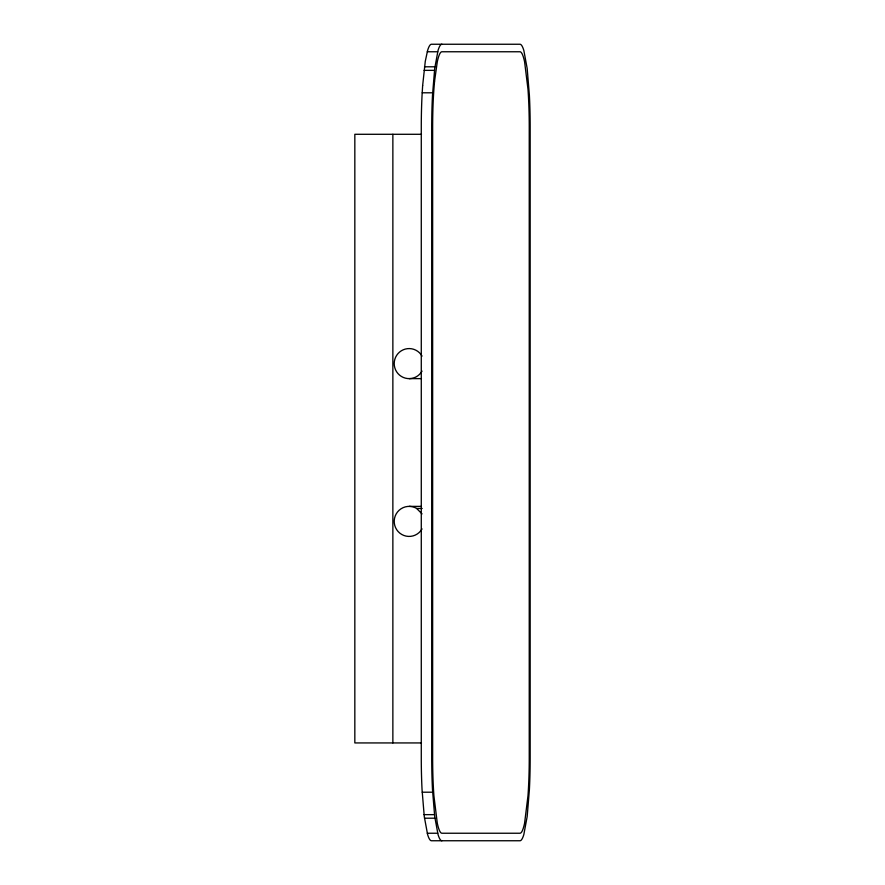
<?xml version="1.0" encoding="UTF-8"?>
<svg xmlns="http://www.w3.org/2000/svg" width="885" height="885" viewBox="0 0 885 885"><rect width="100%" height="100%" fill="white"/><g stroke="black" fill="none" stroke-linecap="round" stroke-linejoin="round"><path stroke-width="1.33" d="M427.278 51.761L437.721 51.761M424.501 66.795L434.944 66.795M424.07 70.358L434.502 70.358M422.211 92.792L432.643 92.792M421.47 134.288L354.83 134.288L354.83 742.935L421.47 742.935M409.124 378.625L421.448 378.625M409.124 506.375L421.448 506.375M416.702 508.477L422.178 508.477M422.211 792.208L432.643 792.208M424.07 814.642L434.502 814.642M424.501 818.205L434.944 818.205M427.278 833.239L437.721 833.239M422.045 513.886L416.581 508.388A15.023 14.912 -90 0 0 396.214 513.886A15.023 14.912 -90 0 0 401.668 534.418A15.023 14.912 -90 0 0 422.045 528.909M392.863 134.288L392.863 742.935M441.936 840.75A82.659 10.222 -90 0 1 438.02 834.455L434.712 816.545L432.499 789.73A82.659 10.222 90 0 1 431.714 758.091L431.714 126.909A82.659 10.222 90 0 1 432.499 95.27L434.712 68.455L438.02 50.545A82.659 10.222 -90 0 1 441.936 44.25M422.045 371.114A15.023 14.912 -90 0 1 399.544 375.118A15.023 14.912 -90 0 1 399.544 352.086A15.023 14.912 -90 0 1 422.045 356.091M422.643 85.579L422.056 95.27A82.659 10.222 -90 0 0 421.282 126.909L421.282 758.091A82.659 10.222 -90 0 0 422.056 789.73L424.269 816.545L427.588 834.455A82.659 10.222 -90 0 0 431.493 840.75L519.949 840.75A82.659 10.222 90 0 0 523.854 834.455L527.172 816.545L529.385 789.73A82.659 10.222 90 0 0 530.17 758.091L530.17 126.909A82.659 10.222 90 0 0 529.385 95.27L527.172 68.455L523.854 50.545A82.659 10.222 90 0 0 519.949 44.25L431.493 44.25A82.659 10.222 -90 0 0 427.588 50.545L425.276 61.33L422.643 85.579M434.568 81.166L433.893 89.33A75.136 9.293 90 0 0 432.643 126.909L432.643 758.091A75.136 9.293 -90 0 0 433.893 795.67L437.29 823.172A75.136 9.293 90 0 0 441.936 833.239L519.949 833.239A75.136 9.293 90 0 0 524.595 823.172L527.991 795.67A75.136 9.293 90 0 0 529.241 758.091L529.241 126.909A75.136 9.293 -90 0 0 527.991 89.33L524.595 61.828A75.136 9.293 -90 0 0 519.949 51.761L441.936 51.761A75.136 9.293 90 0 0 437.29 61.828L434.568 81.166"/></g></svg>
